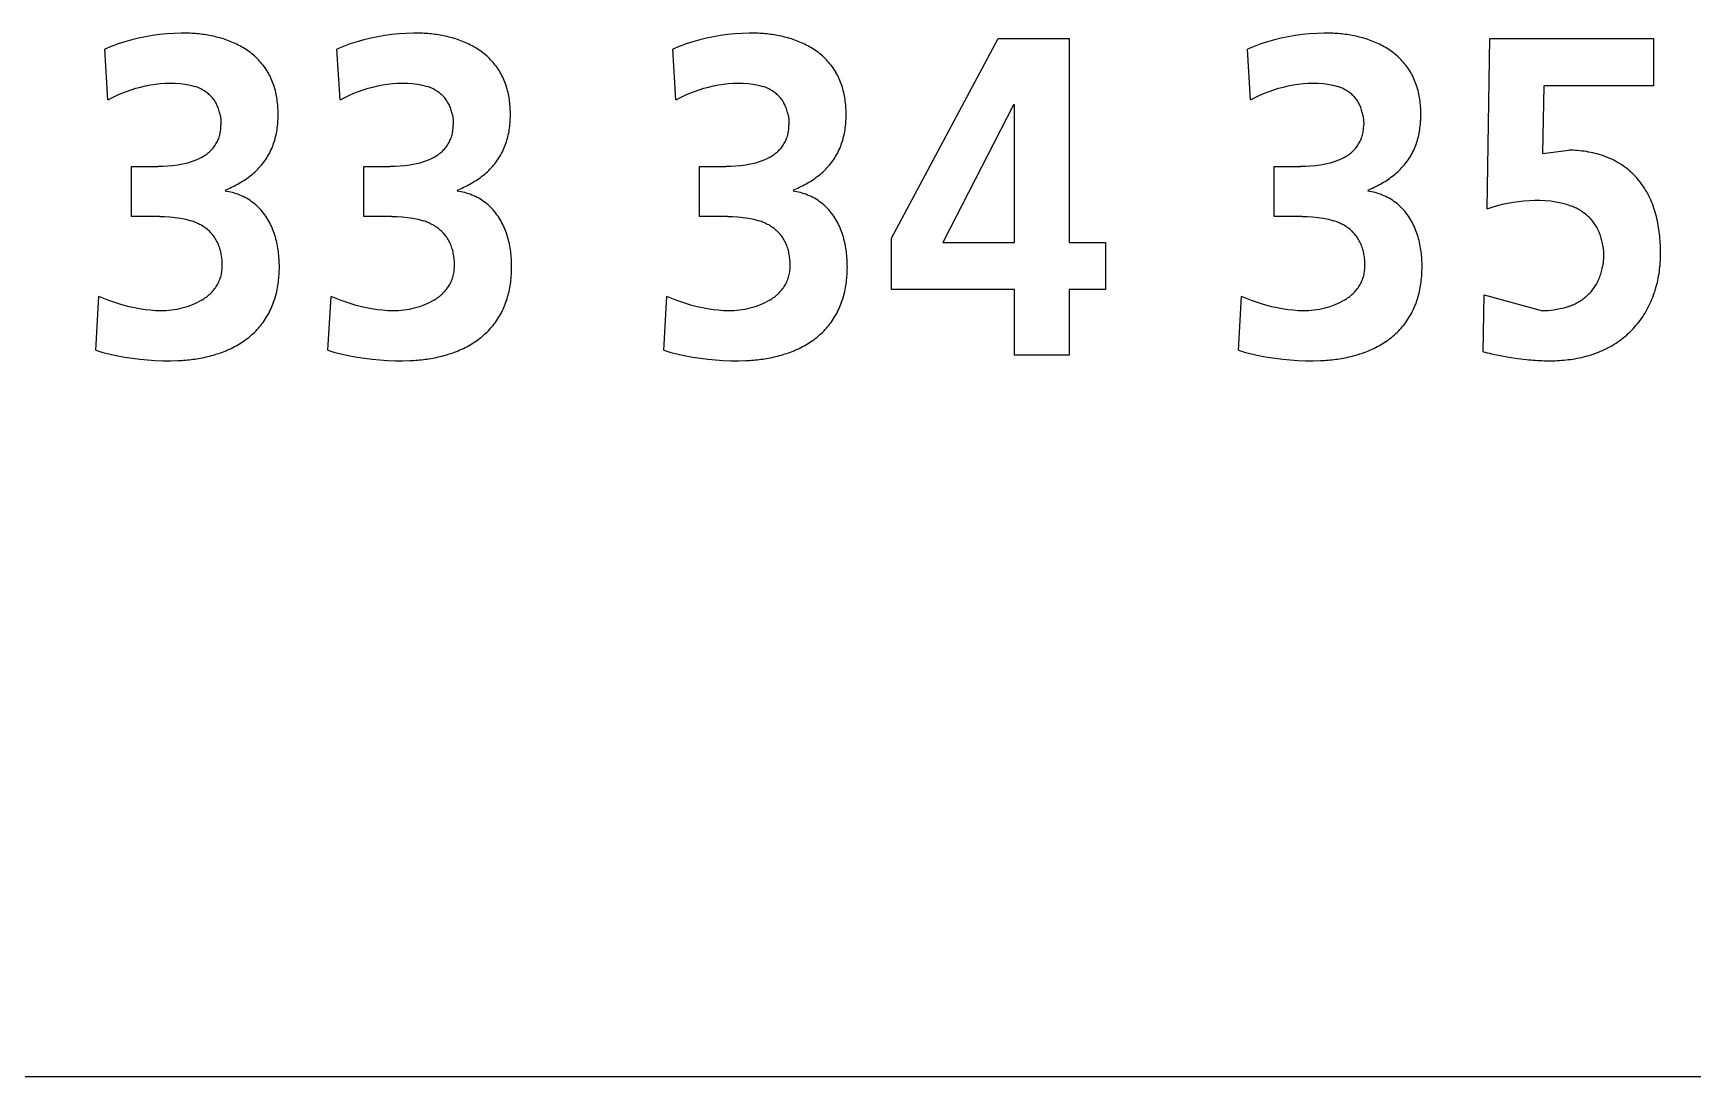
# Model space of a CAD drawing. Extents: x 168 to 388, y 259 to 356.
# Drawn here: x 316.01 to 325.44, y 282.37 to 288.3 of the extents above; entities that cross this region are included whole.
import ezdxf

# ---------------------------------------------------------------- set-up
doc = ezdxf.new("R2010")
doc.units = 0
doc.header["$MEASUREMENT"] = 0
doc.layers.get('0').update_dxf_attribs({"linetype": 'CONTINUOUS'})

msp = doc.modelspace()

# ---------------------------------------------------------------- linework, layer by layer
at = {"color": 7, "linetype": 'Continuous'}
for p, q in [((316.5294, 288.2494), (316.4908, 288.237)), ((316.5685, 288.2604), (316.5294, 288.2494)), ((316.6079, 288.2699), (316.5685, 288.2604)), ((316.6473, 288.2779), (316.6079, 288.2699)), ((316.6873, 288.2846), (316.6473, 288.2779)), ((316.7275, 288.2899), (316.6873, 288.2846)), ((316.7687, 288.294), (316.7275, 288.2899)), ((316.8092, 288.2965), (316.7687, 288.294)), ((316.8498, 288.2978), (316.8092, 288.2965)), ((316.8904, 288.2975), (316.8498, 288.2978)), ((317.8499, 288.2494), (317.8113, 288.237)), ((317.889, 288.2604), (317.8499, 288.2494)), ((317.9285, 288.2699), (317.889, 288.2604)), ((317.9678, 288.2779), (317.9285, 288.2699)), ((318.0078, 288.2846), (317.9678, 288.2779)), ((318.048, 288.2899), (318.0078, 288.2846)), ((318.0892, 288.294), (318.048, 288.2899)), ((318.1297, 288.2965), (318.0892, 288.294)), ((318.1703, 288.2978), (318.1297, 288.2965)), ((318.2109, 288.2975), (318.1703, 288.2978)), ((319.7585, 288.2494), (319.7199, 288.237)), ((319.7976, 288.2604), (319.7585, 288.2494)), ((319.837, 288.2699), (319.7976, 288.2604)), ((319.8764, 288.2779), (319.837, 288.2699)), ((319.9164, 288.2846), (319.8764, 288.2779)), ((319.9566, 288.2899), (319.9164, 288.2846)), ((319.9978, 288.294), (319.9566, 288.2899)), ((320.0383, 288.2965), (319.9978, 288.294)), ((320.0789, 288.2978), (320.0383, 288.2965)), ((320.1195, 288.2975), (320.0789, 288.2978)), ((320.8886, 287.1324), (321.4939, 288.2669)), ((321.4939, 288.2669), (321.8977, 288.2669)), ((321.8977, 288.2669), (321.8977, 287.1092)), ((323.0258, 288.2494), (322.9872, 288.237)), ((323.0649, 288.2604), (323.0258, 288.2494)), ((323.1044, 288.2699), (323.0649, 288.2604)), ((323.1437, 288.2779), (323.1044, 288.2699)), ((323.1837, 288.2846), (323.1437, 288.2779)), ((323.2239, 288.2899), (323.1837, 288.2846)), ((323.2652, 288.294), (323.2239, 288.2899)), ((323.3057, 288.2965), (323.2652, 288.294)), ((323.3462, 288.2978), (323.3057, 288.2965)), ((323.3868, 288.2975), (323.3462, 288.2978)), ((324.2744, 287.3), (324.2906, 288.2669)), ((324.2906, 288.2669), (325.2211, 288.2669)), ((325.2211, 288.2669), (325.2211, 287.9987)), ((316.4527, 288.2231), (316.4151, 288.2076)), ((316.4337, 287.9188), (316.4151, 288.2076)), ((316.4908, 288.237), (316.4527, 288.2231)), ((317.7732, 288.2231), (317.7356, 288.2076)), ((317.7542, 287.9188), (317.7356, 288.2076)), ((317.8113, 288.237), (317.7732, 288.2231)), ((319.6817, 288.2231), (319.6442, 288.2076)), ((319.6628, 287.9188), (319.6442, 288.2076)), ((319.7199, 288.237), (319.6817, 288.2231)), ((322.9491, 288.2231), (322.9115, 288.2076)), ((322.9298, 287.9188), (322.9115, 288.2076)), ((322.9872, 288.237), (322.9491, 288.2231)), ((316.512, 287.9563), (316.5384, 287.9667)), ((316.5384, 287.9667), (316.565, 287.9761)), ((316.565, 287.9761), (316.5922, 287.9846)), ((316.5922, 287.9846), (316.6196, 287.9921)), ((316.6196, 287.9921), (316.6474, 287.9985)), ((316.6474, 287.9985), (316.6749, 288.0037)), ((316.6749, 288.0037), (316.7031, 288.008)), ((316.7031, 288.008), (316.7314, 288.0112)), ((316.7314, 288.0112), (316.7598, 288.0132)), ((316.7598, 288.0132), (316.7881, 288.0141)), ((316.7881, 288.0141), (316.8165, 288.0139)), ((316.8165, 288.0139), (316.8449, 288.0121)), ((316.8449, 288.0121), (316.8732, 288.0086)), ((316.8732, 288.0086), (316.9011, 288.003)), ((316.9011, 288.003), (316.9285, 287.9951)), ((317.8324, 287.9563), (317.8589, 287.9667)), ((317.8589, 287.9667), (317.8853, 287.9761)), ((317.8853, 287.9761), (317.9125, 287.9846)), ((317.9125, 287.9846), (317.94, 287.9921)), ((317.94, 287.9921), (317.9677, 287.9985)), ((317.9677, 287.9985), (317.9953, 288.0037)), ((317.9953, 288.0037), (318.0235, 288.008)), ((318.0235, 288.008), (318.0518, 288.0112)), ((318.0518, 288.0112), (318.0802, 288.0132)), ((318.0802, 288.0132), (318.1085, 288.0141)), ((318.1085, 288.0141), (318.137, 288.0139)), ((318.137, 288.0139), (318.1654, 288.0121)), ((318.1654, 288.0121), (318.1937, 288.0086)), ((318.1937, 288.0086), (318.2216, 288.003)), ((318.2216, 288.003), (318.2489, 287.9951)), ((319.741, 287.9563), (319.7675, 287.9667)), ((319.7675, 287.9667), (319.7941, 287.9761)), ((319.7941, 287.9761), (319.8212, 287.9846)), ((319.8212, 287.9846), (319.8487, 287.9921)), ((319.8487, 287.9921), (319.8765, 287.9985)), ((319.8765, 287.9985), (319.904, 288.0037)), ((319.904, 288.0037), (319.9322, 288.008)), ((319.9322, 288.008), (319.9605, 288.0112)), ((319.9605, 288.0112), (319.9889, 288.0132)), ((319.9889, 288.0132), (320.0171, 288.0141)), ((320.0171, 288.0141), (320.0456, 288.0139)), ((320.0456, 288.0139), (320.074, 288.0121)), ((320.074, 288.0121), (320.1023, 288.0086)), ((320.1023, 288.0086), (320.1302, 288.003)), ((320.1302, 288.003), (320.1575, 287.9951)), ((323.008, 287.9563), (323.0345, 287.9667)), ((323.0345, 287.9667), (323.0611, 287.9761)), ((323.0611, 287.9761), (323.0883, 287.9846)), ((323.0883, 287.9846), (323.1158, 287.9921)), ((323.1158, 287.9921), (323.1435, 287.9985)), ((323.1435, 287.9985), (323.1712, 288.0038)), ((323.1712, 288.0038), (323.1994, 288.008)), ((323.1994, 288.008), (323.2277, 288.0112)), ((323.2277, 288.0112), (323.2561, 288.0132)), ((323.2561, 288.0132), (323.2844, 288.0141)), ((323.2844, 288.0141), (323.3129, 288.0139)), ((323.3129, 288.0139), (323.3413, 288.0121)), ((323.3413, 288.0121), (323.3696, 288.0086)), ((323.3696, 288.0086), (323.3975, 288.003)), ((323.3975, 288.003), (323.4248, 287.9951)), ((324.5969, 287.9987), (324.59, 287.6146)), ((325.2211, 287.9987), (324.5969, 287.9987)), ((316.4349, 287.9194), (316.4602, 287.9326)), ((316.4602, 287.9326), (316.4859, 287.9449)), ((316.4859, 287.9449), (316.512, 287.9563)), ((317.7554, 287.9194), (317.7806, 287.9326)), ((317.7806, 287.9326), (317.8063, 287.9449)), ((317.8063, 287.9449), (317.8324, 287.9563)), ((319.664, 287.9194), (319.6893, 287.9326)), ((319.6893, 287.9326), (319.7149, 287.9449)), ((319.7149, 287.9449), (319.741, 287.9563)), ((321.5821, 287.8905), (321.1807, 287.1092)), ((321.5869, 287.8905), (321.5821, 287.8905)), ((321.5869, 287.1092), (321.5869, 287.8905)), ((322.931, 287.9194), (322.9562, 287.9326)), ((322.9562, 287.9326), (322.9819, 287.9449)), ((322.9819, 287.9449), (323.008, 287.9563)), ((317.0713, 287.8337), (317.0751, 287.8055)), ((317.0751, 287.8055), (317.0763, 287.777)), ((318.3918, 287.8337), (318.3956, 287.8055)), ((318.3956, 287.8055), (318.3967, 287.777)), ((320.3004, 287.8337), (320.3042, 287.8055)), ((320.3042, 287.8055), (320.3053, 287.777)), ((323.5677, 287.8337), (323.5716, 287.8055)), ((323.5716, 287.8055), (323.5727, 287.777)), ((316.9652, 287.5916), (316.9397, 287.5789)), ((318.2854, 287.5915), (318.2599, 287.5789)), ((320.194, 287.5915), (320.1685, 287.5789)), ((323.4614, 287.5916), (323.4359, 287.5789)), ((324.59, 287.6146), (324.7385, 287.6327)), ((316.5684, 287.2561), (316.5684, 287.5398)), ((316.5684, 287.5398), (316.7169, 287.5398)), ((316.7454, 287.5402), (316.7169, 287.5398)), ((316.7738, 287.5417), (316.7454, 287.5402)), ((316.8022, 287.5443), (316.7738, 287.5417)), ((316.8304, 287.5481), (316.8022, 287.5443)), ((316.8584, 287.5533), (316.8304, 287.5481)), ((316.886, 287.56), (316.8584, 287.5533)), ((316.9132, 287.5685), (316.886, 287.56)), ((316.9397, 287.5789), (316.9132, 287.5685)), ((317.8886, 287.2561), (317.8886, 287.5398)), ((317.8886, 287.5398), (318.0371, 287.5398)), ((318.0655, 287.5402), (318.0371, 287.5398)), ((318.094, 287.5417), (318.0655, 287.5402)), ((318.1223, 287.5443), (318.094, 287.5417)), ((318.1506, 287.5481), (318.1223, 287.5443)), ((318.1786, 287.5533), (318.1506, 287.5481)), ((318.2062, 287.56), (318.1786, 287.5533)), ((318.2334, 287.5685), (318.2062, 287.56)), ((318.2599, 287.5789), (318.2334, 287.5685)), ((319.7972, 287.2561), (319.7972, 287.5398)), ((319.7972, 287.5398), (319.9457, 287.5398)), ((319.9741, 287.5402), (319.9457, 287.5398)), ((320.0026, 287.5417), (319.9741, 287.5402)), ((320.0309, 287.5443), (320.0026, 287.5417)), ((320.0591, 287.5481), (320.0309, 287.5443)), ((320.0871, 287.5533), (320.0591, 287.5481)), ((320.1148, 287.56), (320.0871, 287.5533)), ((320.142, 287.5685), (320.1148, 287.56)), ((320.1685, 287.5789), (320.142, 287.5685)), ((323.0645, 287.2561), (323.0645, 287.5398)), ((323.0645, 287.5398), (323.213, 287.5398)), ((323.2415, 287.5402), (323.213, 287.5398)), ((323.2699, 287.5417), (323.2415, 287.5402)), ((323.2983, 287.5443), (323.2699, 287.5417)), ((323.3265, 287.5481), (323.2983, 287.5443)), ((323.3545, 287.5533), (323.3265, 287.5481)), ((323.3822, 287.56), (323.3545, 287.5533)), ((323.4094, 287.5685), (323.3822, 287.56)), ((323.4359, 287.5789), (323.4094, 287.5685)), ((324.2744, 287.3), (324.303, 287.3095)), ((324.303, 287.3095), (324.3327, 287.3183)), ((324.3327, 287.3183), (324.3623, 287.3259)), ((324.3623, 287.3259), (324.3921, 287.3324)), ((324.3921, 287.3324), (324.4222, 287.3378)), ((324.4222, 287.3378), (324.4524, 287.3421)), ((324.4524, 287.3421), (324.4828, 287.3454)), ((324.4828, 287.3454), (324.5132, 287.3476)), ((324.5132, 287.3476), (324.5437, 287.3487)), ((324.5437, 287.3487), (324.5743, 287.3489)), ((324.5743, 287.3489), (324.6048, 287.3476)), ((324.6048, 287.3476), (324.6356, 287.3449)), ((324.6356, 287.3449), (324.6658, 287.3404)), ((324.6658, 287.3404), (324.6957, 287.3341)), ((324.6957, 287.3341), (324.7251, 287.3259)), ((324.7251, 287.3259), (324.7539, 287.3155)), ((316.7259, 287.2561), (316.5684, 287.2561)), ((316.7259, 287.2561), (316.7558, 287.2557)), ((316.7558, 287.2557), (316.7861, 287.2539)), ((316.7861, 287.2539), (316.8167, 287.2509)), ((316.8167, 287.2509), (316.8467, 287.2464)), ((316.8467, 287.2464), (316.8764, 287.2402)), ((316.8764, 287.2402), (316.9055, 287.2319)), ((318.0464, 287.2561), (317.8886, 287.2561)), ((318.0464, 287.2561), (318.0763, 287.2557)), ((318.0763, 287.2557), (318.1065, 287.2539)), ((318.1065, 287.2539), (318.137, 287.2509)), ((318.137, 287.2509), (318.167, 287.2465)), ((318.167, 287.2465), (318.1966, 287.2402)), ((318.1966, 287.2402), (318.2258, 287.2319)), ((319.955, 287.2561), (319.7972, 287.2561)), ((319.955, 287.2561), (319.9849, 287.2557)), ((319.9849, 287.2557), (320.0152, 287.2539)), ((320.0152, 287.2539), (320.0456, 287.2509)), ((320.0456, 287.2509), (320.0756, 287.2465)), ((320.0756, 287.2465), (320.1053, 287.2402)), ((320.1053, 287.2402), (320.1344, 287.2319)), ((323.2223, 287.2561), (323.0645, 287.2561)), ((323.2223, 287.2561), (323.2522, 287.2557)), ((323.2522, 287.2557), (323.2824, 287.2539)), ((323.2824, 287.2539), (323.3129, 287.2509)), ((323.3129, 287.2509), (323.3429, 287.2465)), ((323.3429, 287.2465), (323.3725, 287.2402)), ((323.3725, 287.2402), (323.4017, 287.2319)), ((320.8886, 286.841), (320.8886, 287.1324)), ((321.1807, 287.1092), (321.5869, 287.1092)), ((321.8977, 287.1092), (322.104, 287.1092)), ((322.104, 287.1092), (322.104, 286.841)), ((324.9324, 287.087), (324.9351, 287.0566)), ((324.9354, 287.0261), (324.9335, 286.9956)), ((324.9351, 287.0566), (324.9354, 287.0261)), ((324.9335, 286.9956), (324.9292, 286.9654)), ((321.5869, 286.841), (320.8886, 286.841)), ((321.5869, 286.4672), (321.5869, 286.841)), ((321.8977, 286.841), (321.8977, 286.4672)), ((322.104, 286.841), (321.8977, 286.841)), ((316.3641, 286.4956), (316.3827, 286.8024)), ((316.4107, 286.7905), (316.3827, 286.8024)), ((316.4389, 286.7794), (316.4107, 286.7905)), ((316.4674, 286.7691), (316.4389, 286.7794)), ((316.4961, 286.7595), (316.4674, 286.7691)), ((316.5252, 286.7509), (316.4961, 286.7595)), ((316.5545, 286.7432), (316.5252, 286.7509)), ((316.5841, 286.7366), (316.5545, 286.7432)), ((316.6139, 286.7309), (316.5841, 286.7366)), ((316.6444, 286.7263), (316.6139, 286.7309)), ((316.8546, 286.7346), (316.825, 286.728)), ((316.8837, 286.7431), (316.8546, 286.7346)), ((316.9122, 286.7535), (316.8837, 286.7431)), ((316.9398, 286.766), (316.9122, 286.7535)), ((316.9663, 286.7807), (316.9398, 286.766)), ((317.6843, 286.4956), (317.7029, 286.8024)), ((317.7308, 286.7906), (317.7029, 286.8024)), ((317.759, 286.7795), (317.7308, 286.7906)), ((317.7875, 286.7691), (317.759, 286.7795)), ((317.8163, 286.7596), (317.7875, 286.7691)), ((317.8454, 286.751), (317.8163, 286.7596)), ((317.8747, 286.7433), (317.8454, 286.751)), ((317.9043, 286.7366), (317.8747, 286.7433)), ((317.934, 286.731), (317.9043, 286.7366)), ((317.9648, 286.7263), (317.934, 286.731)), ((318.1749, 286.7346), (318.1453, 286.728)), ((318.204, 286.743), (318.1749, 286.7346)), ((318.2324, 286.7535), (318.204, 286.743)), ((318.26, 286.7659), (318.2324, 286.7535)), ((318.2865, 286.7806), (318.26, 286.7659)), ((319.5932, 286.4956), (319.6115, 286.8024)), ((319.6394, 286.7906), (319.6115, 286.8024)), ((319.6676, 286.7795), (319.6394, 286.7906)), ((319.6961, 286.7691), (319.6676, 286.7795)), ((319.7249, 286.7596), (319.6961, 286.7691)), ((319.754, 286.751), (319.7249, 286.7596)), ((319.7833, 286.7433), (319.754, 286.751)), ((319.8128, 286.7366), (319.7833, 286.7433)), ((319.8426, 286.731), (319.8128, 286.7366)), ((319.8734, 286.7263), (319.8426, 286.731)), ((320.0834, 286.7346), (320.0539, 286.728)), ((320.1125, 286.743), (320.0834, 286.7346)), ((320.141, 286.7535), (320.1125, 286.743)), ((320.1686, 286.766), (320.141, 286.7535)), ((320.1951, 286.7806), (320.1686, 286.766)), ((322.8602, 286.4956), (322.8788, 286.8024)), ((322.9067, 286.7906), (322.8788, 286.8024)), ((322.9349, 286.7795), (322.9067, 286.7906)), ((322.9634, 286.7691), (322.9349, 286.7795)), ((322.9922, 286.7596), (322.9634, 286.7691)), ((323.0213, 286.751), (322.9922, 286.7596)), ((323.0506, 286.7433), (323.0213, 286.751)), ((323.0802, 286.7366), (323.0506, 286.7433)), ((323.1099, 286.731), (323.0802, 286.7366)), ((323.1407, 286.7263), (323.1099, 286.731)), ((323.3508, 286.7346), (323.3212, 286.728)), ((323.3799, 286.743), (323.3508, 286.7346)), ((323.4083, 286.7535), (323.3799, 286.743)), ((323.4359, 286.7659), (323.4083, 286.7535)), ((323.4625, 286.7806), (323.4359, 286.7659)), ((324.2514, 286.4879), (324.2582, 286.8101)), ((324.2582, 286.8101), (324.59, 286.7199)), ((324.7107, 286.7358), (324.681, 286.7287)), ((324.7394, 286.745), (324.7107, 286.7358)), ((316.6745, 286.723), (316.6444, 286.7263)), ((316.7043, 286.7209), (316.6745, 286.723)), ((316.7346, 286.7199), (316.7043, 286.7209)), ((316.7649, 286.7206), (316.7346, 286.7199)), ((316.7951, 286.7233), (316.7649, 286.7206)), ((316.825, 286.728), (316.7951, 286.7233)), ((317.9949, 286.723), (317.9648, 286.7263)), ((318.0245, 286.7209), (317.9949, 286.723)), ((318.0548, 286.7199), (318.0245, 286.7209)), ((318.0851, 286.7206), (318.0548, 286.7199)), ((318.1153, 286.7233), (318.0851, 286.7206)), ((318.1453, 286.728), (318.1153, 286.7233)), ((319.9035, 286.723), (319.8734, 286.7263)), ((319.9331, 286.7209), (319.9035, 286.723)), ((319.9634, 286.7199), (319.9331, 286.7209)), ((319.9937, 286.7206), (319.9634, 286.7199)), ((320.0239, 286.7233), (319.9937, 286.7206)), ((320.0539, 286.728), (320.0239, 286.7233)), ((323.1708, 286.723), (323.1407, 286.7263)), ((323.2005, 286.7209), (323.1708, 286.723)), ((323.2308, 286.7199), (323.2005, 286.7209)), ((323.2611, 286.7206), (323.2308, 286.7199)), ((323.2912, 286.7233), (323.2611, 286.7206)), ((323.3212, 286.728), (323.2912, 286.7233)), ((324.6205, 286.7208), (324.59, 286.7199)), ((324.6509, 286.7238), (324.6205, 286.7208)), ((324.681, 286.7287), (324.6509, 286.7238)), ((316.3641, 286.4956), (316.404, 286.4838)), ((316.404, 286.4838), (316.4458, 286.4734)), ((316.4458, 286.4734), (316.488, 286.4646)), ((316.488, 286.4646), (316.5304, 286.457)), ((316.5304, 286.457), (316.573, 286.4507)), ((316.573, 286.4507), (316.6158, 286.4456)), ((317.6843, 286.4956), (317.7244, 286.4838)), ((317.7244, 286.4838), (317.7662, 286.4734)), ((317.7662, 286.4734), (317.8084, 286.4646)), ((317.8084, 286.4646), (317.8508, 286.457)), ((317.8508, 286.457), (317.8935, 286.4508)), ((317.8935, 286.4508), (317.9362, 286.4456)), ((319.5932, 286.4956), (319.633, 286.4839)), ((319.633, 286.4839), (319.6748, 286.4734)), ((319.6748, 286.4734), (319.717, 286.4646)), ((319.717, 286.4646), (319.7594, 286.457)), ((319.7594, 286.457), (319.8021, 286.4508)), ((319.8021, 286.4508), (319.8448, 286.4456)), ((321.8977, 286.4672), (321.5869, 286.4672)), ((322.8602, 286.4956), (322.9003, 286.4838)), ((322.9003, 286.4838), (322.9421, 286.4734)), ((322.9421, 286.4734), (322.9843, 286.4646)), ((322.9843, 286.4646), (323.0267, 286.457)), ((323.0267, 286.457), (323.0694, 286.4508)), ((323.0694, 286.4508), (323.1122, 286.4456)), ((324.2996, 286.476), (324.3488, 286.4656)), ((324.3488, 286.4656), (324.3983, 286.4568)), ((324.3983, 286.4568), (324.448, 286.4493)), ((324.448, 286.4493), (324.4976, 286.4434)), ((316.6158, 286.4456), (316.6587, 286.4416)), ((316.6587, 286.4416), (316.7016, 286.4386)), ((316.7016, 286.4386), (316.7455, 286.4368)), ((316.7455, 286.4368), (316.7886, 286.4362)), ((316.7886, 286.4362), (316.8313, 286.4371)), ((317.9362, 286.4456), (317.9792, 286.4416)), ((317.9792, 286.4416), (318.0221, 286.4386)), ((318.0221, 286.4386), (318.0661, 286.4368)), ((318.0661, 286.4368), (318.1091, 286.4362)), ((318.1091, 286.4362), (318.1517, 286.4371)), ((319.8448, 286.4456), (319.8877, 286.4416)), ((319.8877, 286.4416), (319.9307, 286.4386)), ((319.9307, 286.4386), (319.9746, 286.4368)), ((319.9746, 286.4368), (320.0177, 286.4362)), ((320.0177, 286.4362), (320.0603, 286.4371)), ((323.1122, 286.4456), (323.1551, 286.4416)), ((323.1551, 286.4416), (323.1981, 286.4386)), ((323.1981, 286.4386), (323.242, 286.4368)), ((323.242, 286.4368), (323.285, 286.4362)), ((323.285, 286.4362), (323.3276, 286.4371)), ((387.3152, 282.3671), (270.3652, 282.3671))]:
    msp.add_line(p, q, dxfattribs=at)
for centre, radius, start, end in [((316.8668, 287.4802), 0.8177, 85.50676, 88.35009), ((316.8705, 287.531), 0.7667, 82.44864, 85.48102), ((316.8721, 287.543), 0.7546, 79.36991, 82.45109), ((316.8819, 287.5944), 0.7023, 76.07174, 79.38252), ((316.8958, 287.6502), 0.6448, 72.45451, 76.0737), ((316.9134, 287.7059), 0.5863, 68.4922, 72.45759), ((316.9326, 287.7546), 0.5341, 64.14066, 68.49416), ((318.1873, 287.4803), 0.8176, 85.50631, 88.34918), ((318.191, 287.531), 0.7668, 82.44912, 85.48172), ((318.1926, 287.543), 0.7546, 79.36941, 82.45104), ((318.2024, 287.5945), 0.7022, 76.06965, 79.38089), ((318.2163, 287.6503), 0.6448, 72.4531, 76.07137), ((318.2339, 287.706), 0.5863, 68.49061, 72.45669), ((318.2531, 287.7546), 0.534, 64.1386, 68.49301), ((320.0959, 287.4802), 0.8176, 85.50616, 88.34857), ((320.0996, 287.531), 0.7667, 82.4493, 85.48214), ((320.1012, 287.543), 0.7546, 79.36823, 82.44987), ((320.111, 287.5944), 0.7023, 76.07055, 79.38179), ((320.1249, 287.6503), 0.6447, 72.45342, 76.07146), ((320.1425, 287.706), 0.5863, 68.49022, 72.4563), ((320.1617, 287.7546), 0.534, 64.13916, 68.49358), ((323.3632, 287.4802), 0.8177, 85.50643, 88.34907), ((323.3669, 287.531), 0.7668, 82.44912, 85.48172), ((323.3685, 287.543), 0.7546, 79.36941, 82.45104), ((323.3783, 287.5944), 0.7023, 76.06995, 79.38119), ((323.3922, 287.6502), 0.6448, 72.45348, 76.07175), ((323.4098, 287.7059), 0.5863, 68.4912, 72.45704), ((323.429, 287.7546), 0.534, 64.13944, 68.49362), ((316.9544, 287.7996), 0.4841, 59.33973, 64.14293), ((316.9754, 287.835), 0.4429, 54.0826, 59.33249), ((316.9946, 287.8615), 0.4102, 48.42075, 54.08889), ((317.0094, 287.8785), 0.3876, 42.39733, 48.39575), ((318.2749, 287.7996), 0.484, 59.33755, 64.14167), ((318.2959, 287.835), 0.4429, 54.07974, 59.33056), ((318.3151, 287.8615), 0.4102, 48.41555, 54.08484), ((318.3299, 287.8785), 0.3876, 42.39096, 48.39006), ((320.1835, 287.7996), 0.484, 59.33764, 64.14176), ((320.2045, 287.835), 0.4428, 54.08041, 59.33145), ((320.2237, 287.8615), 0.4102, 48.41512, 54.08441), ((320.2385, 287.8785), 0.3876, 42.39083, 48.39016), ((323.4509, 287.7996), 0.4841, 59.33833, 64.14222), ((323.4718, 287.835), 0.4429, 54.08104, 59.33162), ((323.491, 287.8615), 0.4102, 48.41655, 54.08561), ((323.5059, 287.8785), 0.3876, 42.39296, 48.39206), ((317.0176, 287.8859), 0.3766, 36.22642, 42.4005), ((317.0187, 287.887), 0.375, 29.99027, 36.1893), ((317.0066, 287.8799), 0.3891, 24.01785, 29.99405), ((318.3381, 287.8859), 0.3766, 36.22149, 42.39648), ((318.3392, 287.887), 0.3751, 29.98227, 36.18177), ((318.3271, 287.8799), 0.3891, 24.01064, 29.9873), ((320.2467, 287.8859), 0.3766, 36.21958, 42.3948), ((320.2478, 287.887), 0.3751, 29.9818, 36.18152), ((320.2356, 287.8799), 0.3891, 24.01051, 29.98739), ((323.514, 287.8859), 0.3766, 36.2216, 42.39636), ((323.5151, 287.887), 0.3751, 29.98346, 36.18295), ((323.503, 287.8799), 0.3891, 24.01305, 29.98993), ((316.8422, 287.7394), 0.2699, 65.32801, 71.37201), ((316.8574, 287.7723), 0.2336, 58.34521, 65.3274), ((316.8719, 287.7959), 0.2059, 50.56041, 58.33704), ((316.9892, 287.8724), 0.408, 18.2947, 23.99331), ((316.9517, 287.86), 0.4476, 13.10299, 18.29814), ((316.9095, 287.8502), 0.4908, 8.36686, 13.10409), ((318.1628, 287.7394), 0.2699, 65.32917, 71.37453), ((318.1779, 287.7723), 0.2336, 58.34372, 65.32775), ((318.1924, 287.7959), 0.2059, 50.57256, 58.33775), ((318.3097, 287.8724), 0.408, 18.28901, 23.98762), ((318.2721, 287.86), 0.4476, 13.09413, 18.28882), ((318.2299, 287.8501), 0.491, 8.36196, 13.09804), ((320.0713, 287.7394), 0.2699, 65.33104, 71.37641), ((320.0865, 287.7723), 0.2336, 58.34288, 65.32668), ((320.101, 287.7959), 0.2059, 50.57126, 58.33714), ((320.2183, 287.8724), 0.408, 18.28667, 23.98528), ((320.1807, 287.86), 0.4476, 13.09352, 18.28867), ((320.1385, 287.8501), 0.4909, 8.35947, 13.0967), ((323.3387, 287.7393), 0.2699, 65.33154, 71.37805), ((323.3538, 287.7723), 0.2336, 58.34518, 65.33058), ((323.3683, 287.7959), 0.2059, 50.58528, 58.33697), ((323.4856, 287.8724), 0.408, 18.28889, 23.98773), ((323.448, 287.86), 0.4476, 13.09587, 18.29056), ((323.4058, 287.8501), 0.491, 8.36184, 13.09815), ((316.8817, 287.8078), 0.1905, 42.00411, 50.56562), ((316.8838, 287.81), 0.1875, 33.2428, 41.94253), ((316.8787, 287.8068), 0.1935, 24.76366, 33.19608), ((316.8623, 287.7992), 0.2116, 17.05887, 24.76889), ((316.8541, 287.842), 0.5468, 4.11495, 8.36673), ((316.7855, 287.8371), 0.6157, 0.33899, 4.11581), ((318.2022, 287.8078), 0.1905, 42.01328, 50.57593), ((318.2043, 287.81), 0.1875, 33.25085, 41.95264), ((318.1993, 287.8069), 0.1934, 24.7684, 33.20311), ((318.1828, 287.7992), 0.2115, 17.06342, 24.77596), ((318.1746, 287.842), 0.5468, 4.10834, 8.36057), ((318.1062, 287.8371), 0.6154, 0.33068, 4.10957), ((320.1108, 287.8078), 0.1905, 42.01328, 50.57593), ((320.1129, 287.81), 0.1875, 33.24937, 41.95093), ((320.1078, 287.8069), 0.1934, 24.76937, 33.20408), ((320.0914, 287.7992), 0.2116, 17.06165, 24.77396), ((320.0831, 287.842), 0.5469, 4.10697, 8.35852), ((320.0144, 287.8371), 0.6158, 0.33042, 4.10679), ((323.3781, 287.8078), 0.1906, 42.02801, 50.59181), ((323.3802, 287.81), 0.1875, 33.26283, 41.96691), ((323.3752, 287.8069), 0.1934, 24.77709, 33.21478), ((323.3587, 287.7993), 0.2115, 17.06725, 24.78231), ((323.3506, 287.842), 0.5468, 4.10963, 8.36209), ((323.2822, 287.8371), 0.6153, 0.33057, 4.10968), ((316.8268, 287.7885), 0.2486, 10.47138, 17.03271), ((316.8085, 287.7784), 0.2678, 353.61773, 359.69768), ((316.8514, 287.8317), 0.5496, 352.479, 356.7097), ((316.7737, 287.8362), 0.6274, 356.70772, 0.41489), ((318.1473, 287.7885), 0.2487, 10.47244, 17.03468), ((318.1294, 287.7784), 0.2674, 353.60264, 359.69404), ((318.1733, 287.8317), 0.5482, 352.45293, 356.69439), ((318.0953, 287.8362), 0.6264, 356.69478, 0.40836), ((320.0559, 287.7885), 0.2487, 10.47256, 17.03457), ((320.038, 287.7784), 0.2674, 353.60265, 359.69451), ((320.0808, 287.8317), 0.5493, 352.46564, 356.69908), ((320.003, 287.8361), 0.6272, 356.69996, 0.40897), ((323.3233, 287.7885), 0.2486, 10.47761, 17.04237), ((323.3053, 287.7784), 0.2674, 353.60894, 359.69393), ((323.3492, 287.8317), 0.5482, 352.45281, 356.69451), ((323.2712, 287.8362), 0.6264, 356.69481, 0.4084), ((316.8853, 287.7666), 0.1898, 328.80371, 337.39955), ((316.8799, 287.7687), 0.1956, 337.44435, 345.78637), ((316.8663, 287.772), 0.2096, 345.82353, 353.60245), ((316.9937, 287.8026), 0.404, 336.66577, 342.42118), ((316.9605, 287.8131), 0.4389, 342.4192, 347.71742), ((316.9118, 287.8237), 0.4887, 347.72109, 352.47894), ((318.2059, 287.7667), 0.1897, 328.75273, 337.35337), ((318.2007, 287.7687), 0.1953, 337.40019, 345.75411), ((318.1872, 287.772), 0.2092, 345.79039, 353.58694), ((318.3146, 287.8027), 0.4036, 336.61495, 342.37677), ((318.2816, 287.8132), 0.4382, 342.37555, 347.68248), ((318.2334, 287.8237), 0.4876, 347.68499, 352.45383), ((320.1145, 287.7667), 0.1897, 328.75285, 337.35326), ((320.1092, 287.7687), 0.1953, 337.4003, 345.75399), ((320.0958, 287.772), 0.2092, 345.78967, 353.58622), ((320.2231, 287.8025), 0.4036, 336.64041, 342.40155), ((320.1899, 287.8131), 0.4385, 342.39878, 347.70182), ((320.1412, 287.8237), 0.4884, 347.7062, 352.46794), ((323.3818, 287.7667), 0.1897, 328.75271, 337.35541), ((323.3766, 287.7687), 0.1954, 337.40436, 345.76011), ((323.3631, 287.772), 0.2092, 345.79631, 353.594), ((323.4905, 287.8027), 0.4036, 336.61362, 342.37545), ((323.4576, 287.8132), 0.4382, 342.37543, 347.68259), ((323.4093, 287.8237), 0.4876, 347.68499, 352.45383), ((316.8362, 287.8234), 0.2653, 299.07959, 305.2287), ((316.8561, 287.7954), 0.2309, 305.22199, 312.28569), ((316.8722, 287.7775), 0.2068, 312.31126, 320.19823), ((316.8848, 287.767), 0.1904, 320.20974, 328.79573), ((317.0182, 287.7915), 0.3771, 324.40991, 330.57642), ((317.0116, 287.795), 0.3846, 330.60017, 336.64622), ((318.1563, 287.8241), 0.266, 299.02897, 305.16274), ((318.1762, 287.7959), 0.2315, 305.15649, 312.20463), ((318.1925, 287.7779), 0.2072, 312.23265, 320.10818), ((318.2052, 287.7672), 0.1906, 320.11553, 328.745), ((318.3386, 287.7918), 0.3772, 324.35765, 330.52188), ((318.3322, 287.7952), 0.3845, 330.54721, 336.59555), ((320.0649, 287.8241), 0.266, 299.03175, 305.16552), ((320.0848, 287.7959), 0.2315, 305.15775, 312.20589), ((320.101, 287.7779), 0.2072, 312.23422, 320.10952), ((320.1138, 287.7672), 0.1906, 320.1176, 328.74571), ((320.2475, 287.7914), 0.3768, 324.37296, 330.54406), ((320.241, 287.795), 0.3843, 330.56834, 336.61989), ((323.3323, 287.824), 0.2659, 299.04269, 305.18012), ((323.3522, 287.7959), 0.2314, 305.17443, 312.22692), ((323.3684, 287.7778), 0.2071, 312.25179, 320.13121), ((323.3811, 287.7672), 0.1905, 320.14236, 328.74734), ((323.5145, 287.7918), 0.3773, 324.35852, 330.52252), ((323.5081, 287.7952), 0.3845, 330.54669, 336.59481), ((324.7396, 287.0094), 0.6233, 85.48511, 90.10733), ((324.7396, 287.0068), 0.6259, 80.8994, 85.5033), ((324.7472, 287.0535), 0.5785, 75.92567, 80.90641), ((324.7575, 287.0948), 0.536, 70.54962, 75.92504), ((324.7702, 287.1306), 0.498, 64.7621, 70.54843), ((324.7842, 287.1602), 0.4653, 58.5734, 64.76626), ((316.9635, 287.8449), 0.4537, 307.47083, 312.59566), ((316.9921, 287.8136), 0.4113, 312.60805, 318.26085), ((317.0114, 287.7964), 0.3855, 318.26665, 324.40637), ((318.2834, 287.8457), 0.4546, 307.44711, 312.56254), ((318.3121, 287.8143), 0.412, 312.5773, 318.22163), ((318.3316, 287.7969), 0.3859, 318.22595, 324.35467), ((320.1928, 287.845), 0.4536, 307.44167, 312.56833), ((320.2214, 287.8136), 0.4111, 312.58143, 318.23744), ((320.2407, 287.7964), 0.3853, 318.24262, 324.36997), ((323.4593, 287.8457), 0.4546, 307.44813, 312.56334), ((323.488, 287.8143), 0.412, 312.57641, 318.22051), ((323.5075, 287.7969), 0.3859, 318.22507, 324.35426), ((324.7944, 287.1772), 0.4455, 52.08581, 58.55416), ((324.8024, 287.1876), 0.4323, 45.41389, 52.07849), ((324.7976, 287.1827), 0.4392, 38.85186, 45.41318), ((316.8255, 288.0637), 0.7127, 292.627, 295.78701), ((317.0482, 287.0448), 0.3596, 74.91283, 81.7755), ((316.8207, 288.0748), 0.7248, 295.74088, 298.94901), ((317.0491, 287.0471), 0.3571, 68.02928, 74.94347), ((316.8875, 287.9542), 0.5869, 298.94499, 302.90648), ((316.9291, 287.8898), 0.5103, 302.91382, 307.47006), ((318.1449, 288.0653), 0.7145, 292.62791, 295.7886), ((318.3684, 287.0439), 0.3604, 74.9437, 81.79286), ((318.1403, 288.0762), 0.7263, 295.74199, 298.94393), ((318.3692, 287.0462), 0.358, 68.0741, 74.97272), ((318.2072, 287.9553), 0.5881, 298.93896, 302.89266), ((318.2488, 287.8908), 0.5114, 302.90218, 307.44927), ((320.0544, 288.0645), 0.7134, 292.58412, 295.75833), ((320.277, 287.0439), 0.3604, 74.94332, 81.79156), ((320.0499, 288.0752), 0.725, 295.71257, 298.92024), ((320.2778, 287.0462), 0.358, 68.07593, 74.9734), ((320.1167, 287.9544), 0.587, 298.91509, 302.87681), ((320.1583, 287.89), 0.5103, 302.88464, 307.44157), ((323.3208, 288.0654), 0.7146, 292.6292, 295.78943), ((323.5443, 287.0439), 0.3604, 74.94228, 81.79167), ((323.3162, 288.0762), 0.7263, 295.74275, 298.94446), ((323.5451, 287.0462), 0.358, 68.07399, 74.97284), ((323.3831, 287.9553), 0.5882, 298.94028, 302.89376), ((323.4247, 287.8909), 0.5114, 302.90148, 307.44834), ((324.785, 287.1729), 0.4551, 32.4866, 38.81801), ((324.757, 287.155), 0.4883, 26.59229, 32.49314), ((317.0606, 287.0756), 0.3263, 60.47544, 68.03963), ((317.0644, 287.0826), 0.3184, 52.70794, 60.44039), ((317.0618, 287.0796), 0.3223, 45.01698, 52.67527), ((317.0519, 287.0698), 0.3362, 37.65757, 44.99946), ((318.3808, 287.075), 0.3269, 60.53125, 68.08445), ((318.3847, 287.0823), 0.3187, 52.74107, 60.49733), ((318.3823, 287.0794), 0.3224, 45.04853, 52.70727), ((318.3726, 287.0698), 0.3361, 37.68576, 45.032), ((320.2894, 287.075), 0.3269, 60.53458, 68.08618), ((320.2933, 287.0822), 0.3187, 52.7413, 60.50053), ((320.2909, 287.0794), 0.3224, 45.04997, 52.70711), ((320.2811, 287.0698), 0.3361, 37.68773, 45.03236), ((323.5568, 287.075), 0.3269, 60.52947, 68.08268), ((323.5606, 287.0822), 0.3187, 52.74167, 60.49679), ((323.5582, 287.0794), 0.3224, 45.04865, 52.70716), ((323.5485, 287.0698), 0.3361, 37.68499, 45.03078), ((324.6206, 286.9868), 0.3547, 63.00838, 67.94125), ((324.6362, 287.0173), 0.3204, 57.55123, 63.01163), ((324.717, 287.1352), 0.5329, 21.1716, 26.57794), ((324.6627, 287.1141), 0.5913, 16.30137, 21.17468), ((316.7996, 286.9061), 0.3426, 66.91389, 71.9842), ((316.8188, 286.9513), 0.2935, 60.99401, 66.9141), ((316.8378, 286.9854), 0.2545, 54.17154, 60.99918), ((317.0309, 287.0535), 0.3629, 30.72817, 37.65839), ((316.9994, 287.0349), 0.3994, 24.54732, 30.72735), ((318.1198, 286.9064), 0.3423, 66.89335, 71.96801), ((318.1391, 286.9516), 0.2932, 60.97187, 66.89585), ((318.158, 286.9856), 0.2543, 54.14616, 60.97586), ((318.3516, 287.0536), 0.3626, 30.74532, 37.6847), ((318.3202, 287.0349), 0.3991, 24.56033, 30.747), ((320.0286, 286.9066), 0.3421, 66.90868, 71.98631), ((320.0479, 286.9518), 0.2929, 60.98071, 66.91064), ((320.0668, 286.9859), 0.254, 54.14532, 60.98395), ((320.2601, 287.0535), 0.3627, 30.74774, 37.68849), ((320.2288, 287.0349), 0.3991, 24.56169, 30.74721), ((323.2957, 286.9064), 0.3423, 66.89335, 71.96801), ((323.315, 286.9516), 0.2932, 60.97187, 66.89585), ((323.3339, 286.9856), 0.2543, 54.14616, 60.97586), ((323.5275, 287.0535), 0.3627, 30.74771, 37.68663), ((323.4961, 287.0349), 0.3991, 24.56044, 30.74688), ((324.652, 287.0421), 0.291, 51.53544, 57.54805), ((324.6642, 287.0576), 0.2713, 45.08906, 51.53817), ((324.6731, 287.0667), 0.2586, 38.28844, 45.05471), ((324.6764, 287.0693), 0.2544, 31.41787, 38.29611), ((324.6699, 287.0654), 0.262, 24.70116, 31.38087), ((324.5896, 287.0928), 0.6674, 11.97872, 16.29556), ((324.488, 287.0712), 0.7712, 8.24287, 11.97891), ((316.8518, 287.0049), 0.2305, 46.61303, 54.15112), ((316.8622, 287.0161), 0.2152, 38.50134, 46.57601), ((316.8611, 287.0153), 0.2165, 30.48078, 38.50647), ((316.8508, 287.0094), 0.2284, 22.82521, 30.43175), ((316.9603, 287.017), 0.4424, 18.9693, 24.54903), ((316.9139, 287.001), 0.4915, 13.94999, 18.97219), ((316.8606, 286.9877), 0.5465, 9.4108, 13.9549), ((318.1719, 287.005), 0.2304, 46.58727, 54.12513), ((318.1823, 287.0161), 0.2152, 38.4782, 46.5499), ((318.1812, 287.0153), 0.2165, 30.46161, 38.48295), ((318.1708, 287.0094), 0.2285, 22.81263, 30.4139), ((318.2812, 287.0171), 0.4421, 18.97325, 24.55894), ((318.2347, 287.0011), 0.4912, 13.95071, 18.97772), ((318.1813, 286.9878), 0.5462, 9.41216, 13.95604), ((320.0807, 287.0053), 0.2301, 46.57629, 54.12446), ((320.0911, 287.0164), 0.2149, 38.45701, 46.53901), ((320.0899, 287.0155), 0.2164, 30.43615, 38.46322), ((320.0794, 287.0095), 0.2285, 22.78487, 30.38752), ((320.1898, 287.0171), 0.4421, 18.97765, 24.56243), ((320.1433, 287.0011), 0.4912, 13.95497, 18.9813), ((320.09, 286.9878), 0.5461, 9.41293, 13.95956), ((323.3478, 287.005), 0.2304, 46.58727, 54.12513), ((323.3582, 287.0161), 0.2152, 38.4782, 46.5499), ((323.3571, 287.0153), 0.2165, 30.46161, 38.48295), ((323.3467, 287.0094), 0.2285, 22.81263, 30.4139), ((323.4571, 287.0171), 0.4421, 18.97498, 24.56067), ((323.4106, 287.0011), 0.4912, 13.95161, 18.97862), ((323.3573, 286.9878), 0.5462, 9.41204, 13.95615), ((324.6581, 287.06), 0.2749, 18.33827, 24.70334), ((324.633, 287.0518), 0.3014, 12.52122, 18.32747), ((324.6019, 287.0448), 0.3332, 7.27931, 12.526), ((324.3975, 287.0576), 0.8628, 4.93625, 8.27613), ((324.356, 287.054), 0.9044, 1.75014, 4.93581), ((316.8315, 287.0013), 0.2493, 15.8434, 22.81094), ((316.7804, 286.9869), 0.3024, 10.08925, 15.83595), ((316.7365, 286.9784), 0.3471, 5.18768, 10.19247), ((316.8132, 286.9798), 0.5945, 5.26222, 9.41479), ((316.7454, 286.9737), 0.6625, 1.52402, 5.24906), ((318.1515, 287.0013), 0.2495, 15.83783, 22.8001), ((318.1005, 286.9869), 0.3025, 10.0818, 15.82553), ((318.0566, 286.9784), 0.3471, 5.18427, 10.18768), ((318.1339, 286.9798), 0.5943, 5.26139, 9.41648), ((318.066, 286.9737), 0.6625, 1.5209, 5.24732), ((320.0599, 287.0014), 0.2496, 15.81259, 22.77143), ((320.0087, 286.9869), 0.3028, 10.06566, 15.80229), ((319.9645, 286.9784), 0.3478, 5.17673, 10.17122), ((320.0426, 286.9799), 0.5942, 5.26137, 9.41624), ((319.9746, 286.9737), 0.6624, 1.52289, 5.24908), ((323.3274, 287.0013), 0.2495, 15.83783, 22.8001), ((323.2764, 286.9869), 0.3025, 10.0818, 15.82553), ((323.2325, 286.9784), 0.3471, 5.18427, 10.18768), ((323.3099, 286.9798), 0.5943, 5.26128, 9.4166), ((323.2419, 286.9737), 0.6625, 1.52212, 5.24876), ((324.4343, 287.0496), 0.8261, 355.24782, 358.73618), ((324.3171, 287.0528), 0.9434, 358.70057, 1.75517), ((316.8835, 286.9694), 0.1994, 336.79299, 345.50715), ((316.8719, 286.9717), 0.2112, 345.69748, 353.91796), ((316.8006, 286.9793), 0.2829, 353.90734, 0.04821), ((316.7537, 286.98), 0.3299, 359.92265, 5.18995), ((316.7222, 286.9694), 0.6858, 354.6413, 358.24055), ((316.6647, 286.9713), 0.7434, 358.22806, 1.54846), ((318.2035, 286.9694), 0.1996, 336.82499, 345.52999), ((318.1918, 286.9716), 0.2115, 345.71876, 353.92688), ((318.1204, 286.9793), 0.2832, 353.9183, 0.05115), ((318.0736, 286.98), 0.3301, 359.92376, 5.18625), ((318.0427, 286.9693), 0.6858, 354.63646, 358.23709), ((317.9851, 286.9713), 0.7434, 358.22365, 1.54497), ((320.1121, 286.9694), 0.1996, 336.82385, 345.52999), ((320.1004, 286.9716), 0.2115, 345.72129, 353.92941), ((320.0288, 286.9793), 0.2834, 353.92023, 0.04942), ((319.9818, 286.98), 0.3305, 359.9229, 5.17921), ((319.9513, 286.9693), 0.6858, 354.63879, 358.23874), ((319.8938, 286.9713), 0.7433, 358.2264, 1.54749), ((323.3794, 286.9694), 0.1996, 336.82499, 345.52999), ((323.3677, 286.9716), 0.2115, 345.71876, 353.92688), ((323.2963, 286.9793), 0.2832, 353.9183, 0.05115), ((323.2495, 286.98), 0.3301, 359.92376, 5.18625), ((323.2187, 286.9693), 0.6857, 354.63634, 358.2372), ((323.1611, 286.9713), 0.7433, 358.22353, 1.54508), ((324.6356, 287.0171), 0.298, 338.26647, 344.13709), ((324.6063, 287.0255), 0.3284, 344.13654, 349.46431), ((324.5871, 287.0346), 0.6725, 346.87401, 351.15831), ((324.5515, 287.0399), 0.7085, 351.17894, 355.24559), ((316.8489, 286.9931), 0.2416, 313.29751, 320.45899), ((316.8652, 286.9795), 0.2204, 320.49498, 328.37646), ((316.8771, 286.9721), 0.2064, 328.37505, 336.79488), ((316.8338, 286.9552), 0.5732, 346.39609, 350.70285), ((316.7816, 286.9638), 0.6261, 350.69943, 354.64168), ((318.1692, 286.9929), 0.2414, 313.30849, 320.4892), ((318.1854, 286.9793), 0.2203, 320.52715, 328.41069), ((318.1972, 286.972), 0.2064, 328.40925, 336.82634), ((318.1544, 286.9552), 0.5732, 346.38807, 350.69689), ((318.1022, 286.9638), 0.6261, 350.69275, 354.63661), ((320.0777, 286.9929), 0.2414, 313.31257, 320.48984), ((320.094, 286.9793), 0.2203, 320.52648, 328.41048), ((320.1058, 286.972), 0.2064, 328.41001, 336.82733), ((320.0629, 286.9552), 0.5732, 346.39189, 350.6998), ((320.0107, 286.9638), 0.6261, 350.69604, 354.6392), ((323.3451, 286.9929), 0.2414, 313.30849, 320.4892), ((323.3613, 286.9793), 0.2203, 320.52715, 328.41069), ((323.3731, 286.972), 0.2064, 328.40925, 336.82634), ((323.3303, 286.9552), 0.5731, 346.38639, 350.69544), ((323.2781, 286.9638), 0.626, 350.69281, 354.63689), ((324.6613, 287.0066), 0.2704, 312.42864, 318.89882), ((324.6639, 287.0042), 0.2669, 318.92584, 325.48258), ((324.6633, 287.0046), 0.2675, 325.48528, 332.02508), ((324.6513, 287.0109), 0.2811, 332.03429, 338.25784), ((324.645, 287.0182), 0.6123, 337.72928, 342.43536), ((324.611, 287.029), 0.648, 342.43076, 346.8775), ((316.8037, 287.0469), 0.312, 301.41086, 306.97915), ((316.8263, 287.017), 0.2745, 306.97277, 313.30211), ((316.9455, 286.9207), 0.4561, 331.06982, 336.48304), ((316.9263, 286.929), 0.477, 336.49345, 341.66822), ((316.8836, 286.9431), 0.522, 341.67004, 346.39971), ((318.1242, 287.0465), 0.3116, 301.41125, 306.98526), ((318.1467, 287.0167), 0.2742, 306.98088, 313.31595), ((318.2661, 286.9207), 0.456, 331.05429, 336.4698), ((318.2469, 286.9289), 0.4769, 336.48079, 341.65807), ((318.2042, 286.9431), 0.5219, 341.65721, 346.38917), ((320.0328, 287.0465), 0.3116, 301.41141, 306.9861), ((320.0553, 287.0167), 0.2742, 306.98475, 313.32074), ((320.1746, 286.9207), 0.456, 331.06325, 336.47761), ((320.1554, 286.929), 0.477, 336.48656, 341.66247), ((320.1128, 286.9431), 0.5219, 341.66453, 346.39535), ((323.3001, 287.0465), 0.3116, 301.41125, 306.98526), ((323.3226, 287.0167), 0.2742, 306.98088, 313.31595), ((323.442, 286.9207), 0.456, 331.05548, 336.47099), ((323.4228, 286.9289), 0.4769, 336.47907, 341.65636), ((323.3801, 286.9431), 0.5219, 341.65757, 346.38953), ((324.6183, 287.0764), 0.3528, 290.07613, 295.03511), ((324.6303, 287.0507), 0.3245, 295.03569, 300.42806), ((324.6419, 287.0309), 0.3015, 300.42592, 306.22851), ((324.6531, 287.0156), 0.2826, 306.24034, 312.43251), ((324.6965, 286.995), 0.5558, 327.55617, 332.74033), ((324.6769, 287.0051), 0.5778, 332.73919, 337.72565), ((316.9644, 286.9103), 0.4345, 319.70727, 325.38802), ((316.9627, 286.9112), 0.4365, 325.41958, 331.07536), ((318.2849, 286.9103), 0.4346, 319.68778, 325.37013), ((318.2832, 286.9111), 0.4364, 325.40006, 331.05836), ((320.1935, 286.9103), 0.4346, 319.69824, 325.37967), ((320.1918, 286.9112), 0.4364, 325.40953, 331.06645), ((323.4608, 286.9103), 0.4346, 319.68697, 325.36932), ((323.4591, 286.9112), 0.4364, 325.3985, 331.0568), ((324.7202, 286.9789), 0.527, 316.71464, 322.18191), ((324.7126, 286.9848), 0.5367, 322.1794, 327.54841), ((316.9103, 286.9789), 0.5222, 298.86173, 303.58865), ((316.93, 286.9491), 0.4865, 303.59733, 308.68825), ((316.9483, 286.9263), 0.4573, 308.68513, 314.08345), ((316.9597, 286.9142), 0.4406, 314.10973, 319.71214), ((318.2308, 286.9789), 0.5222, 298.86062, 303.58914), ((318.2504, 286.9492), 0.4866, 303.59859, 308.66684), ((318.2687, 286.9264), 0.4574, 308.66356, 314.06211), ((318.2802, 286.9142), 0.4406, 314.08751, 319.69176), ((320.1394, 286.9789), 0.5222, 298.86067, 303.58827), ((320.159, 286.9491), 0.4866, 303.59716, 308.67755), ((320.1773, 286.9263), 0.4573, 308.67534, 314.07366), ((320.1888, 286.9142), 0.4406, 314.09956, 319.70289), ((323.4067, 286.9789), 0.5222, 298.8596, 303.58789), ((323.4264, 286.9492), 0.4866, 303.59702, 308.66527), ((323.4446, 286.9264), 0.4574, 308.66356, 314.06211), ((323.4561, 286.9142), 0.4406, 314.08763, 319.69164), ((324.7106, 286.993), 0.544, 300.43671, 305.73334), ((324.7192, 286.9808), 0.5291, 305.75106, 311.19726), ((324.7229, 286.9767), 0.5236, 311.19255, 316.69578), ((316.8011, 287.3023), 0.8655, 277.69881, 280.55108), ((316.812, 287.2449), 0.807, 280.53808, 283.59681), ((316.8274, 287.1812), 0.7415, 283.5978, 286.92714), ((316.8455, 287.1218), 0.6794, 286.92278, 290.55617), ((316.8661, 287.0671), 0.6209, 290.55345, 294.52892), ((316.8875, 287.0203), 0.5695, 294.52857, 298.86328), ((318.1216, 287.3024), 0.8655, 277.69158, 280.54453), ((318.1325, 287.245), 0.8072, 280.53368, 283.59287), ((318.1479, 287.1812), 0.7415, 283.59162, 286.92165), ((318.166, 287.1218), 0.6794, 286.91886, 290.55317), ((318.1866, 287.0671), 0.621, 290.55116, 294.52778), ((318.208, 287.0203), 0.5695, 294.52498, 298.86084), ((320.0302, 287.3023), 0.8655, 277.6958, 280.54852), ((320.0411, 287.245), 0.8071, 280.53602, 283.59498), ((320.0565, 287.1812), 0.7415, 283.59593, 286.9255), ((320.0746, 287.1218), 0.6794, 286.91956, 290.55341), ((320.0952, 287.0671), 0.621, 290.55262, 294.52855), ((320.1165, 287.0203), 0.5695, 294.52713, 298.8623), ((323.2976, 287.3024), 0.8655, 277.69158, 280.54453), ((323.3084, 287.245), 0.8072, 280.53368, 283.59287), ((323.3238, 287.1812), 0.7415, 283.5929, 286.92293), ((323.342, 287.1218), 0.6794, 286.9176, 290.55191), ((323.3625, 287.0671), 0.621, 290.55077, 294.52715), ((323.3839, 287.0203), 0.5695, 294.52617, 298.86203), ((324.6087, 287.8365), 1.3952, 255.15782, 257.19773), ((324.6458, 287.1834), 0.7464, 277.91053, 281.84408), ((324.6577, 287.1268), 0.6885, 281.8432, 286.02807), ((324.671, 287.0803), 0.6401, 286.03141, 290.5329), ((324.6854, 287.0419), 0.5992, 290.53179, 295.34072), ((324.6994, 287.012), 0.5661, 295.35055, 300.44032), ((316.7906, 287.404), 0.9677, 272.41104, 274.96197), ((316.7958, 287.3419), 0.9054, 274.97123, 277.6977), ((318.111, 287.4042), 0.9679, 272.40442, 274.95558), ((318.1163, 287.342), 0.9055, 274.96498, 277.69191), ((320.0196, 287.4041), 0.9678, 272.40787, 274.9588), ((320.0249, 287.3419), 0.9054, 274.96877, 277.69546), ((323.287, 287.4042), 0.968, 272.40301, 274.95417), ((323.2922, 287.342), 0.9055, 274.96498, 277.69191), ((324.6494, 287.9108), 1.4752, 264.09414, 266.04742), ((324.6359, 287.7128), 1.2767, 266.04242, 268.29934), ((324.6284, 287.4463), 1.0102, 268.27181, 271.1243), ((324.6305, 287.3292), 0.893, 271.14119, 274.36833), ((324.6365, 287.2498), 0.8133, 274.36757, 277.91069)]:
    msp.add_arc(centre, radius, start, end, dxfattribs=at)

doc.saveas('drawing.dxf')
